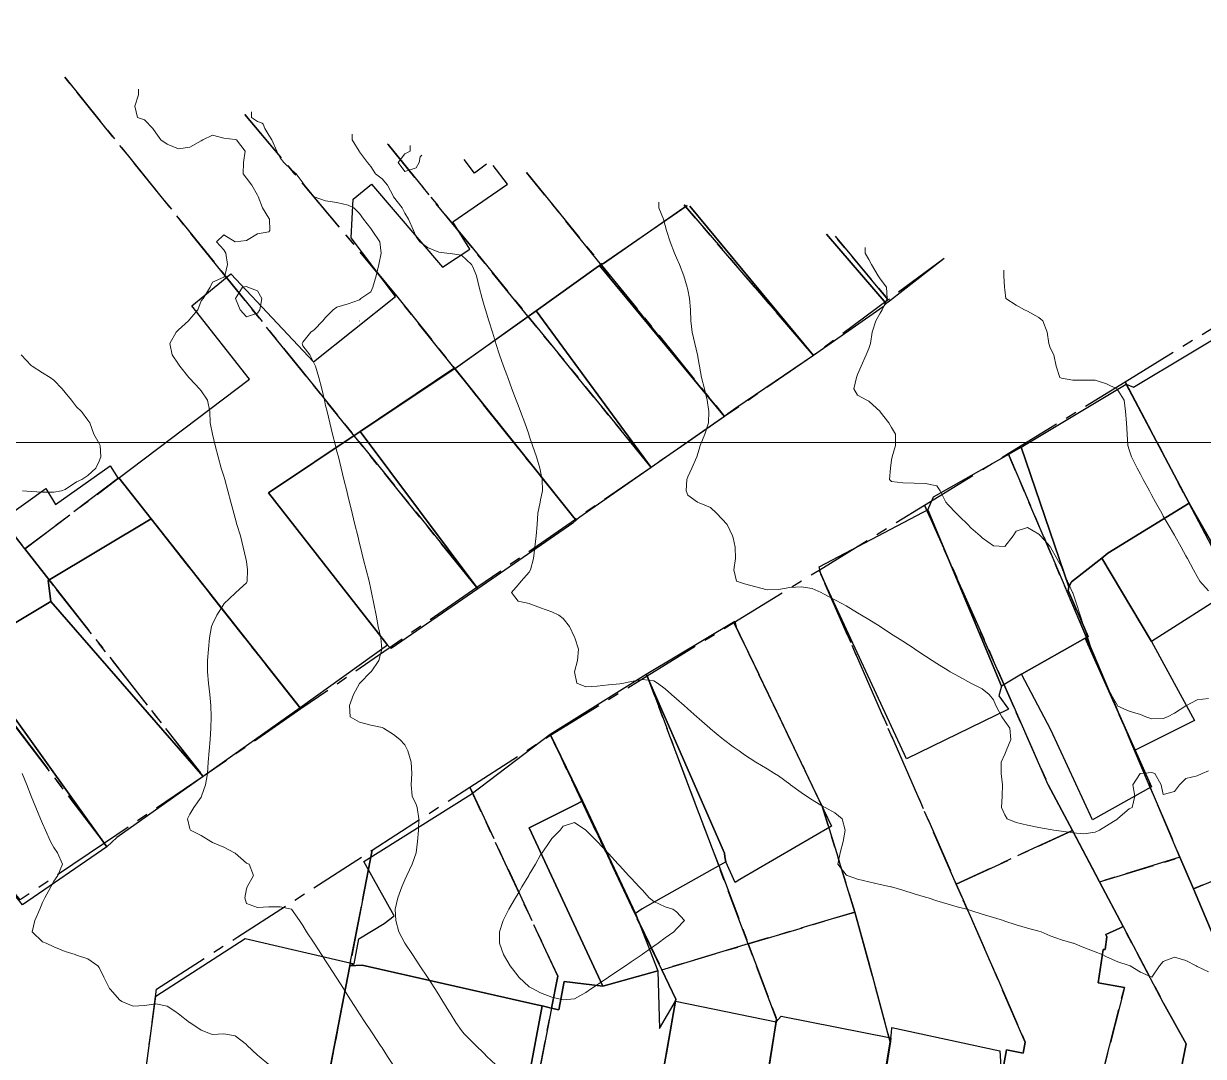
# Model space of a CAD drawing. Header units: centimetres. Extents: x 0 to 642158, y -847 to 649707.
# Drawn here: x 616501.4 to 616553.5, y 621760.2 to 621805.9 of the extents above; entities that cross this region are included whole.
import ezdxf

# ---------------------------------------------------------------- set-up
doc = ezdxf.new("R2010")
doc.units = ezdxf.units.CM
doc.header["$MEASUREMENT"] = 0
doc.linetypes.add('CENTERX2', pattern=[4, 2.5, -0.5, 0.5, -0.5])
doc.layers.add('MEV_grille', color=254, linetype='Continuous', lineweight=9)
doc.layers.add('WAL_topographie 0.5', color=253, linetype='Continuous', lineweight=20)
doc.layers.add('SPW_batiments', color=7, linetype='Continuous')
doc.layers.add('SPW_parcellaire cadastral', color=7, linetype='CENTERX2', lineweight=25, true_color=0xff0542)

# ---------------------------------------------------------------- blocks, each defined once
blk = doc.blocks.new('*U114')
at = {"layer": 'MEV_grille', "transparency": 33554687}
blk.add_lwpolyline([(-1338.461, 0), (1338.461, 0)], dxfattribs=at)
blk = doc.blocks.new('*U115')
at = {"layer": 'MEV_grille', "color": 0, "linetype": 'ByBlock', "lineweight": -2, "transparency": 16777216}
blk.add_blockref('*U114', (0, -600), dxfattribs=at)

msp = doc.modelspace()

# ---------------------------------------------------------------- linework, layer by layer
at = {"layer": 'SPW_batiments'}
for points in [[(616521.864, 621799.678), (616521.335, 621799.278), (616520.868, 621799.884)], [(616500.62, 621784.076), (616502.387, 621785.343), (616502.82, 621784.643), (616505.237, 621786.343), (616505.586, 621785.793), (616511.386, 621790.177), (616508.836, 621793.426), (616510.568, 621794.827), (616514.219, 621790.944), (616517.835, 621793.828), (616515.885, 621796.427), (616515.968, 621798.127), (616516.785, 621798.794), (616519.918, 621795.128), (616521.118, 621795.928), (616520.368, 621797.128), (616522.785, 621798.795), (616522.153, 621799.619)], [(616530.721, 621797.85), (616527.027, 621795.283), (616526.988, 621795.28), (616526.95, 621795.278), (616526.849, 621795.205), (616526.697, 621795.097), (616524.045, 621793.197), (616520.495, 621790.656), (616520.457, 621790.654), (616520.418, 621790.652), (616516.272, 621787.868), (616512.234, 621785.157), (616517.349, 621778.598), (616517.485, 621778.423), (616513.627, 621775.65), (616507.048, 621784.009), (616502.492, 621781.275), (616502.621, 621780.354), (616499.186, 621778.301)], [(616532.523, 621788.64), (616532.37, 621788.531), (616526.849, 621795.205), (616526.988, 621795.28), (616527.172, 621795.407), (616530.721, 621797.85)], [(616530.842, 621797.825), (616536.297, 621791.23), (616532.877, 621788.891), (616532.523, 621788.64)], [(616536.869, 621796.581), (616539.515, 621793.518), (616539.384, 621793.381), (616539.237, 621793.278), (616536.297, 621791.23), (616530.842, 621797.825)], [(616542.069, 621795.508), (616539.662, 621793.632), (616539.515, 621793.518), (616536.869, 621796.581)], [(616532.37, 621788.531), (616532.234, 621788.437), (616529.138, 621786.274), (616524.045, 621793.197), (616526.697, 621795.097), (616526.849, 621795.205), (616532.37, 621788.531)], [(616529.138, 621786.274), (616525.987, 621784.073), (616525.836, 621783.967), (616525.712, 621784.064), (616520.457, 621790.654), (616524.045, 621793.197), (616529.138, 621786.274)], [(616561.532, 621787.002), (616562.871, 621784.083), (616562.268, 621783.735), (616561.463, 621783.34), (616561.318, 621783.177), (616558.553, 621781.549), (616557.248, 621784.34), (616554.09, 621782.608), (616553.719, 621783.256), (616552.889, 621784.704), (616550.118, 621789.956), (616550.435, 621789.82), (616555.353, 621792.767)], [(616525.836, 621783.967), (616525.666, 621783.819), (616521.468, 621780.917), (616516.272, 621787.868), (616520.457, 621790.654), (616525.712, 621784.064), (616525.836, 621783.967)], [(616552.889, 621784.704), (616549.307, 621782.488), (616549.031, 621782.266), (616547.696, 621781.227), (616547.584, 621780.994), (616545.472, 621787.175), (616550.118, 621789.956), (616552.889, 621784.704)], [(616521.468, 621780.917), (616517.647, 621778.278), (616517.485, 621778.423), (616517.349, 621778.598), (616512.234, 621785.157), (616516.272, 621787.868), (616521.468, 621780.917)], [(616547.584, 621780.994), (616547.548, 621780.841), (616548.437, 621778.805), (616548.303, 621778.73), (616545.492, 621777.145), (616544.607, 621776.606), (616541.35, 621784.408), (616541.596, 621784.984), (616545.263, 621787.05), (616545.472, 621787.175), (616547.584, 621780.994)], [(616544.607, 621776.606), (616544.565, 621776.453), (616544.492, 621776.182), (616544.912, 621775.588), (616540.404, 621773.396), (616536.633, 621781.561), (616536.627, 621781.586), (616536.553, 621781.88), (616541.139, 621784.296), (616541.35, 621784.408), (616544.607, 621776.606)], [(616553.719, 621783.256), (616554.09, 621782.608), (616554.64, 621781.3), (616554.837, 621780.882), (616551.237, 621778.582), (616549.031, 621782.266), (616549.307, 621782.488), (616552.889, 621784.704), (616553.719, 621783.256)], [(616513.627, 621775.65), (616509.346, 621772.625), (616502.621, 621780.354), (616502.492, 621781.275), (616507.048, 621784.009), (616513.627, 621775.65)], [(616549.032, 621782.266), (616551.237, 621778.582), (616553.138, 621775.095), (616550.508, 621773.776), (616548.303, 621778.73), (616548.437, 621778.805), (616547.548, 621780.841), (616547.584, 621780.994), (616547.696, 621781.227), (616549.032, 621782.266)], [(616509.346, 621772.625), (616505.533, 621769.929), (616505.093, 621769.517), (616499.229, 621777.692), (616499.169, 621777.92), (616499.186, 621778.301), (616502.621, 621780.354), (616509.346, 621772.625)], [(616532.885, 621779.225), (616537.097, 621770.424), (616533.053, 621768.065), (616532.836, 621767.938), (616532.432, 621768.854), (616532.385, 621769.071), (616532.376, 621769.225), (616528.917, 621777.135), (616532.833, 621779.485), (616532.885, 621779.225)], [(616499.153, 621777.527), (616499.229, 621777.692), (616505.093, 621769.517), (616501.358, 621766.941), (616495.095, 621774.891), (616494.938, 621775.584), (616498.629, 621778.579), (616498.985, 621777.703), (616499.153, 621777.527)], [(616551.229, 621772.158), (616548.621, 621770.698), (616546.787, 621774.681), (616545.492, 621777.145), (616548.303, 621778.73), (616551.229, 621772.158)], [(616532.376, 621769.225), (616532.385, 621769.071), (616532.432, 621768.854), (616528.731, 621766.775), (616528.441, 621766.567), (616526.099, 621771.545), (616524.669, 621774.483), (616528.917, 621777.135), (616532.376, 621769.225)], [(616526.099, 621771.545), (616525.857, 621771.417), (616523.738, 621770.354), (616526.996, 621763.351), (616525.285, 621763.562), (616525.047, 621762.312), (616524.719, 621762.386), (616524.499, 621762.435), (616524.317, 621762.477), (616524.097, 621762.527), (616516.36, 621764.288), (616515.822, 621764.257), (616516.013, 621764.345), (616516.218, 621765.44), (616517.337, 621766.122), (616517.782, 621766.457), (616516.439, 621768.862), (616521.182, 621771.831), (616524.669, 621774.483), (616526.099, 621771.545)], [(616528.441, 621766.567), (616529.429, 621764.031), (616526.996, 621763.351), (616523.738, 621770.354), (616525.857, 621771.417), (616526.099, 621771.545), (616528.441, 621766.567)], [(616516.013, 621764.345), (616515.822, 621764.257), (616514.311, 621756.402), (616507.516, 621757.626), (616506.706, 621758.864), (616507.247, 621762.915), (616511.196, 621765.461), (616516.013, 621764.345)], [(616524.097, 621762.527), (616524.317, 621762.477), (616522.801, 621754.367), (616514.807, 621756.312), (616514.311, 621756.402), (616515.822, 621764.257), (616516.36, 621764.288), (616524.097, 621762.527)], [(616529.497, 621761.484), (616530.201, 621762.684), (616528.607, 621753.536), (616528.37, 621753.596), (616523.425, 621754.179), (616523.032, 621754.311), (616522.801, 621754.367), (616524.317, 621762.477), (616524.499, 621762.435), (616524.719, 621762.386), (616525.047, 621762.312), (616525.285, 621763.562), (616526.996, 621763.351), (616529.429, 621764.031), (616529.497, 621761.484)], [(616534.655, 621761.78), (616533.184, 621752.693), (616528.803, 621753.501), (616528.607, 621753.536), (616530.201, 621762.684), (616534.655, 621761.78)], [(616539.717, 621761.064), (616539.709, 621760.913), (616538.188, 621751.412), (616533.376, 621752.569), (616533.184, 621752.693), (616534.655, 621761.78), (616534.873, 621762.024), (616539.717, 621761.064)], [(616544.538, 621760.491), (616544.591, 621759.566), (616544.641, 621759.376), (616542.986, 621750.517), (616538.481, 621751.353), (616538.188, 621751.412), (616539.709, 621760.913), (616539.717, 621761.064), (616539.741, 621761.288), (616539.767, 621761.531), (616544.538, 621760.491)]]:
    msp.add_lwpolyline(points, dxfattribs=at)
at = {"layer": 'SPW_parcellaire cadastral'}
for points in [[(616513.663, 621775.604), (616507.048, 621784.009), (616505.623, 621785.82), (616501.465, 621782.677), (616497.337, 621787.942), (616487.002, 621800.056), (616488.885, 621803.773), (616491.746, 621805.894)], [(616503.231, 621803.524), (616510.375, 621794.669), (616513.709, 621790.537), (616521.431, 621780.966), (616513.663, 621775.604)], [(616525.785, 621783.972), (616521.431, 621780.966), (616513.709, 621790.537), (616510.375, 621794.669), (616503.231, 621803.524)], [(616511.188, 621801.882), (616517.885, 621793.866), (616520.421, 621790.69), (616525.785, 621783.972)], [(616525.785, 621783.972), (616520.421, 621790.69), (616517.885, 621793.866), (616511.188, 621801.882)], [(616517.483, 621800.582), (616517.511, 621800.548), (616521.22, 621795.995), (616523.69, 621792.962), (616529.132, 621786.282), (616525.785, 621783.972)], [(616529.132, 621786.282), (616523.69, 621792.962), (616521.22, 621795.995), (616517.511, 621800.548), (616517.483, 621800.582)], [(616504.98, 621769.676), (616498.544, 621778.138), (616493.326, 621784.998), (616490.987, 621788.074), (616486.718, 621793.037), (616484.229, 621795.93), (616487.002, 621800.056), (616497.337, 621787.942), (616501.465, 621782.677), (616502.748, 621781.04), (616509.347, 621772.624), (616504.98, 621769.676)], [(616536.297, 621791.229), (616532.377, 621788.523), (616526.944, 621795.224), (616524.391, 621798.373), (616523.629, 621799.314)], [(616523.629, 621799.314), (616524.391, 621798.373), (616526.944, 621795.224), (616532.377, 621788.523), (616529.132, 621786.282)], [(616530.591, 621797.877), (616530.654, 621797.803), (616536.297, 621791.229)], [(616537.255, 621796.502), (616539.602, 621793.679), (616536.297, 621791.229), (616530.654, 621797.803), (616530.591, 621797.877)], [(616542.07, 621795.508), (616539.602, 621793.679), (616537.255, 621796.502)], [(616483.231, 621789.282), (616482.607, 621790.046), (616481.329, 621791.613), (616484.229, 621795.93), (616486.718, 621793.037), (616490.987, 621788.074), (616493.326, 621784.998), (616498.544, 621778.138), (616504.98, 621769.676), (616501.263, 621767.167), (616493.3, 621776.932), (616490.827, 621779.965), (616490.125, 621780.825), (616489.098, 621782.085), (616486.777, 621784.931), (616485.096, 621786.993), (616483.231, 621789.282)], [(616550.062, 621790.061), (616554.683, 621792.905)], [(616558.082, 621792.203), (616561.354, 621786.893), (616566.681, 621778.247), (616562.021, 621775.849), (616558.513, 621774.045), (616554.891, 621780.916), (616554.05, 621782.509), (616550.062, 621790.061)], [(616558.847, 621770.025), (616557.174, 621769.336), (616553.082, 621767.652), (616552.488, 621769.048), (616551.179, 621772.129), (616548.36, 621778.761), (616544.906, 621786.888), (616550.062, 621790.061), (616554.05, 621782.509), (616554.891, 621780.916), (616558.513, 621774.045), (616560.321, 621770.632), (616558.847, 621770.025)], [(616548.936, 621767.961), (616547.738, 621770.227), (616546.671, 621772.245), (616545.146, 621775.701), (616544.71, 621776.703), (616541.211, 621784.613), (616544.906, 621786.888), (616548.36, 621778.761), (616551.179, 621772.129), (616552.488, 621769.048), (616548.936, 621767.961)], [(616513.663, 621775.604), (616509.347, 621772.624), (616502.748, 621781.04), (616501.465, 621782.677), (616505.623, 621785.82), (616507.048, 621784.009), (616513.663, 621775.604)], [(616547.738, 621770.227), (616542.608, 621767.867), (616536.548, 621781.744), (616541.211, 621784.613), (616544.71, 621776.703), (616545.146, 621775.701), (616546.671, 621772.245), (616547.738, 621770.227)], [(616532.788, 621779.429), (616536.548, 621781.744), (616542.608, 621767.867), (616542.852, 621767.308), (616544.319, 621763.946), (616545.657, 621760.881), (616545.561, 621760.391), (616544.825, 621760.536), (616543.008, 621750.63), (616538.143, 621751.586), (616539.688, 621760.892), (616538.806, 621764.162), (616538.132, 621766.63), (616536.697, 621771.261), (616532.788, 621779.429)], [(616532.788, 621779.429), (616536.697, 621771.261), (616538.132, 621766.63), (616533.42, 621765.221), (616532.114, 621768.68), (616528.948, 621777.066), (616532.788, 621779.429)], [(616529.6, 621764.078), (616528.398, 621766.587), (616524.686, 621774.448), (616528.948, 621777.066), (616532.114, 621768.68), (616533.42, 621765.221), (616529.6, 621764.078)], [(616521.121, 621772.144), (616524.686, 621774.448), (616528.398, 621766.587), (616529.6, 621764.078), (616530.217, 621762.776), (616528.643, 621753.455), (616523.217, 621754.522), (616524.729, 621762.383), (616525.002, 621763.802), (616521.121, 621772.144)], [(616521.121, 621772.144), (616525.002, 621763.802), (616524.729, 621762.383), (616523.217, 621754.522), (616514.288, 621756.278), (616515.858, 621764.439), (616516.38, 621767.153), (616516.804, 621769.359), (616521.121, 621772.144)], [(616549.98, 621765.986), (616549.835, 621765.919), (616549.209, 621765.632), (616549.254, 621765.53), (616549.18, 621764.969), (616549.094, 621764.975), (616548.88, 621763.505), (616550.037, 621763.289), (616549.166, 621759.895), (616549.114, 621759.692), (616546.975, 621749.85), (616543.008, 621750.63), (616544.825, 621760.536), (616545.561, 621760.391), (616545.657, 621760.881), (616544.319, 621763.946), (616542.852, 621767.308), (616542.608, 621767.867), (616547.738, 621770.227), (616548.936, 621767.961), (616549.98, 621765.986)], [(616516.804, 621769.359), (616516.38, 621767.153), (616515.858, 621764.439), (616514.288, 621756.278), (616506.564, 621757.797), (616507.289, 621763.223), (616510.873, 621765.535), (616516.804, 621769.359)], [(616561.063, 621747.079), (616556.045, 621748.066), (616557.805, 621756.771), (616553.839, 621765.872), (616553.082, 621767.652), (616557.174, 621769.336), (616559.483, 621763.546), (616560.143, 621761.892), (616562.662, 621755.576), (616561.063, 621747.079)], [(616551.195, 621749.02), (616552.951, 621758.938), (616552.411, 621759.044), (616552.435, 621759.162), (616552.759, 621760.81), (616551.767, 621762.604), (616549.98, 621765.986), (616548.936, 621767.961), (616552.488, 621769.048), (616553.082, 621767.652), (616553.839, 621765.872), (616557.805, 621756.771), (616556.045, 621748.066), (616551.195, 621749.02)], [(616533.229, 621752.553), (616534.674, 621761.9), (616533.42, 621765.221), (616538.132, 621766.63), (616538.806, 621764.162), (616539.688, 621760.892), (616538.143, 621751.586), (616533.229, 621752.553)], [(616552.435, 621759.162), (616549.166, 621759.895), (616550.037, 621763.289), (616548.88, 621763.505), (616549.094, 621764.975), (616549.18, 621764.969), (616549.254, 621765.53), (616549.209, 621765.632), (616549.835, 621765.919), (616549.98, 621765.986), (616551.767, 621762.604), (616552.759, 621760.81), (616552.435, 621759.162)], [(616533.229, 621752.553), (616528.643, 621753.455), (616530.217, 621762.776), (616529.6, 621764.078), (616533.42, 621765.221), (616534.674, 621761.9), (616533.229, 621752.553)]]:
    msp.add_lwpolyline(points, dxfattribs=at)
at = {"layer": 'WAL_topographie 0.5'}
for points in [[(616506.485, 621803), (616506.485, 621802.75), (616506.327, 621802.25), (616506.438, 621801.75), (616506.75, 621801.636), (616507.119, 621801.25), (616507.25, 621801.062), (616507.467, 621800.75), (616507.75, 621800.559), (616508.25, 621800.357), (616508.75, 621800.427), (616509.25, 621800.719), (616509.322, 621800.75), (616509.75, 621800.964), (616510.25, 621800.831), (616510.75, 621800.776), (616510.82, 621800.75), (616511.202, 621800.25), (616511.125, 621799.75), (616511.107, 621799.25), (616511.25, 621799.068), (616511.5, 621798.75), (616511.75, 621798.313), (616511.773, 621798.25), (616511.969, 621797.75), (616512.25, 621797.3), (616512.278, 621797.25), (616512.281, 621796.75), (616512.25, 621796.694), (616511.75, 621796.607), (616511.25, 621796.312), (616510.751, 621796.25), (616510.75, 621796.25), (616510.75, 621796.25), (616510.25, 621796.562), (616509.938, 621796.25), (616510.25, 621795.893), (616510.35, 621795.75), (616510.417, 621795.25), (616510.3, 621794.75), (616510.25, 621794.688), (616509.75, 621794.469), (616509.647, 621794.25), (616509.347, 621793.75), (616509.25, 621793.639), (616509.108, 621793.25), (616508.75, 621792.836), (616508.699, 621792.75), (616508.25, 621792.365), (616508.151, 621792.25), (616507.869, 621791.75), (616507.976, 621791.25), (616508.25, 621790.838), (616508.315, 621790.75), (616508.713, 621790.25), (616508.75, 621790.203), (616509.181, 621789.75), (616509.25, 621789.665), (616509.537, 621789.25), (616509.632, 621788.75), (616509.654, 621788.25), (616509.75, 621787.75), (616509.75, 621787.75), (616509.876, 621787.25), (616510.006, 621786.75), (616510.144, 621786.25), (616510.25, 621785.899), (616510.294, 621785.75), (616510.435, 621785.25), (616510.563, 621784.75), (616510.691, 621784.25), (616510.75, 621784.042), (616510.836, 621783.75), (616510.986, 621783.25), (616511.117, 621782.75), (616511.231, 621782.25), (616511.25, 621782.125), (616511.308, 621781.75), (616511.283, 621781.25), (616511.25, 621781.176), (616510.782, 621780.75), (616510.75, 621780.726), (616510.263, 621780.25), (616510.25, 621780.232), (616509.943, 621779.75), (616509.75, 621779.345), (616509.714, 621779.25), (616509.625, 621778.75), (616509.575, 621778.25), (616509.539, 621777.75), (616509.539, 621777.25), (616509.577, 621776.75), (616509.635, 621776.25), (616509.676, 621775.75), (616509.693, 621775.25), (616509.689, 621774.75), (616509.657, 621774.25), (616509.61, 621773.75), (616509.567, 621773.25), (616509.537, 621772.75), (616509.447, 621772.25), (616509.271, 621771.75), (616509.25, 621771.71), (616508.935, 621771.25), (616508.75, 621770.95), (616508.649, 621770.75), (616508.75, 621770.3), (616508.782, 621770.25), (616509.25, 621770.012), (616509.682, 621769.75), (616509.75, 621769.705), (616510.25, 621769.5), (616510.73, 621769.25), (616510.75, 621769.235), (616511.25, 621768.788), (616511.375, 621768.75), (616511.566, 621768.25), (616511.281, 621767.75), (616511.25, 621767.659), (616511.182, 621767.25), (616511.25, 621767), (616511.75, 621766.835), (616512.25, 621766.866), (616512.75, 621766.863), (616513.25, 621766.75), (616513.25, 621766.75), (616513.6, 621766.25), (616513.75, 621766.032), (616513.913, 621765.75), (616514.25, 621765.25), (616514.25, 621765.25), (616514.57, 621764.75), (616514.75, 621764.473), (616514.891, 621764.25), (616515.22, 621763.75), (616515.25, 621763.705), (616515.538, 621763.25), (616515.75, 621762.906), (616515.85, 621762.75), (616516.17, 621762.25), (616516.25, 621762.125), (616516.5, 621761.75), (616516.75, 621761.375), (616516.833, 621761.25), (616517.167, 621760.75), (616517.25, 621760.625), (616517.49, 621760.25), (616517.75, 621759.844)], [(616511.479, 621802), (616511.479, 621801.75), (616511.75, 621801.57), (616511.954, 621801.5), (616512, 621801.453), (616512.066, 621801.25), (616512.25, 621800.96), (616512.377, 621800.75), (616512.596, 621800.25), (616512.75, 621799.968), (616512.905, 621799.75), (616513.25, 621799.424), (616513.444, 621799.25), (616513.75, 621798.853), (616513.821, 621798.75), (616514.233, 621798.25), (616514.25, 621798.235), (616514.75, 621798.058), (616515.25, 621797.991), (616515.75, 621797.873), (616515.997, 621797.75), (616516.25, 621797.506), (616516.431, 621797.25), (616516.75, 621796.831), (616516.815, 621796.75), (616517.143, 621796.25), (616517.199, 621795.75), (616517.109, 621795.25), (616516.99, 621794.75), (616516.833, 621794.25), (616516.75, 621794.039), (616516.31, 621793.75), (616516.25, 621793.692), (616515.75, 621793.513), (616515.25, 621793.367), (616515.086, 621793.25), (616514.75, 621792.904), (616514.623, 621792.75), (616514.25, 621792.357), (616514.099, 621792.25), (616513.75, 621791.82), (616513.716, 621791.75), (616513.75, 621791.646), (616514.053, 621791.25), (616514.25, 621790.875), (616514.299, 621790.75), (616514.453, 621790.25), (616514.581, 621789.75), (616514.698, 621789.25), (616514.75, 621789.017), (616514.82, 621788.75), (616514.942, 621788.25), (616515.055, 621787.75), (616515.184, 621787.25), (616515.25, 621786.985), (616515.32, 621786.75), (616515.442, 621786.25), (616515.555, 621785.75), (616515.684, 621785.25), (616515.75, 621784.969), (616515.81, 621784.75), (616515.919, 621784.25), (616516.042, 621783.75), (616516.178, 621783.25), (616516.25, 621782.917), (616516.29, 621782.75), (616516.406, 621782.25), (616516.539, 621781.75), (616516.672, 621781.25), (616516.75, 621780.893), (616516.782, 621780.75), (616516.883, 621780.25), (616516.982, 621779.75), (616517.08, 621779.25), (616517.19, 621778.75), (616517.23, 621778.25), (616517.095, 621777.75), (616516.758, 621777.25), (616516.75, 621777.242), (616516.266, 621776.75), (616516.25, 621776.723), (616515.985, 621776.25), (616515.806, 621775.75), (616515.83, 621775.25), (616516.25, 621775.022), (616516.75, 621774.888), (616517.25, 621774.786), (616517.315, 621774.75), (616517.75, 621774.48), (616518.033, 621774.25), (616518.25, 621774.018), (616518.389, 621773.75), (616518.527, 621773.25), (616518.566, 621772.75), (616518.531, 621772.25), (616518.577, 621771.75), (616518.75, 621771.375), (616518.799, 621771.25), (616518.868, 621770.75), (616518.848, 621770.25), (616518.813, 621769.75), (616518.75, 621769.25), (616518.75, 621769.25), (616518.571, 621768.75), (616518.336, 621768.25), (616518.25, 621768.047), (616518.122, 621767.75), (616517.94, 621767.25), (616517.831, 621766.75), (616517.846, 621766.25), (616517.987, 621765.75), (616518.25, 621765.25), (616518.25, 621765.25), (616518.583, 621764.75), (616518.75, 621764.5), (616518.917, 621764.25), (616519.25, 621763.75), (616519.25, 621763.75), (616519.57, 621763.25), (616519.75, 621762.969), (616519.885, 621762.75), (616520.197, 621762.25), (616520.25, 621762.163), (616520.507, 621761.75), (616520.75, 621761.395), (616520.873, 621761.25), (616521.25, 621760.869), (616521.372, 621760.75), (616521.75, 621760.377), (616521.873, 621760.25), (616522.25, 621759.891)], [(616515.924, 621801), (616515.924, 621800.75), (616516.231, 621800.25), (616516.25, 621800.229), (616516.598, 621799.75), (616516.75, 621799.571), (616516.954, 621799.25), (616517.25, 621799.026), (616517.485, 621798.75), (616517.743, 621798.25), (616517.75, 621798.237), (616518.129, 621797.75), (616518.25, 621797.515), (616518.407, 621797.25), (616518.635, 621796.75), (616518.75, 621796.475), (616518.92, 621796.25), (616519.25, 621795.991), (616519.75, 621795.796), (616520.113, 621795.75), (616520.25, 621795.731), (616520.75, 621795.661), (616521.201, 621795.25), (616521.25, 621795.139), (616521.409, 621794.75), (616521.533, 621794.25), (616521.663, 621793.75), (616521.75, 621793.429), (616521.81, 621793.25), (616521.966, 621792.75), (616522.125, 621792.25), (616522.25, 621791.809), (616522.269, 621791.75), (616522.43, 621791.25), (616522.614, 621790.75), (616522.75, 621790.37), (616522.794, 621790.25), (616522.973, 621789.75), (616523.166, 621789.25), (616523.25, 621789.026), (616523.36, 621788.75), (616523.544, 621788.25), (616523.723, 621787.75), (616523.75, 621787.67), (616523.894, 621787.25), (616524.065, 621786.75), (616524.219, 621786.25), (616524.25, 621786.096), (616524.321, 621785.75), (616524.33, 621785.25), (616524.25, 621784.85), (616524.227, 621784.75), (616524.128, 621784.25), (616524.09, 621783.75), (616524.05, 621783.25), (616523.99, 621782.75), (616523.939, 621782.25), (616523.806, 621781.75), (616523.75, 621781.643), (616523.383, 621781.25), (616523.25, 621781.09), (616522.957, 621780.75), (616523.25, 621780.364), (616523.75, 621780.265), (616523.775, 621780.25), (616524.25, 621780.071), (616524.75, 621779.902), (616525.054, 621779.75), (616525.25, 621779.605), (616525.526, 621779.25), (616525.75, 621778.772), (616525.761, 621778.75), (616525.923, 621778.25), (616525.873, 621777.75), (616525.75, 621777.25), (616525.855, 621776.75), (616526.25, 621776.58), (616526.75, 621776.607), (616527.25, 621776.667), (616527.75, 621776.714), (616527.927, 621776.75), (616528.25, 621776.815), (616528.75, 621776.902), (616529.25, 621776.843), (616529.412, 621776.75), (616529.75, 621776.49), (616530.028, 621776.25), (616530.25, 621776.058), (616530.59, 621775.75), (616530.75, 621775.608), (616531.146, 621775.25), (616531.25, 621775.161), (616531.729, 621774.75), (616531.75, 621774.732), (616532.25, 621774.306), (616532.321, 621774.25), (616532.75, 621773.923), (616533.014, 621773.75), (616533.25, 621773.58), (616533.75, 621773.25), (616533.75, 621773.25), (616534.25, 621772.963), (616534.583, 621772.75), (616534.75, 621772.646), (616535.25, 621772.28), (616535.293, 621772.25), (616535.75, 621771.917), (616536, 621771.75), (616536.25, 621771.583), (616536.75, 621771.28), (616536.81, 621771.25), (616537.25, 621771.011), (616537.566, 621770.75), (616537.706, 621770.25), (616537.618, 621769.75), (616537.475, 621769.25), (616537.38, 621768.75), (616537.75, 621768.274), (616537.785, 621768.25), (616538.25, 621768.087), (616538.75, 621767.963), (616539.25, 621767.851), (616539.724, 621767.75), (616539.75, 621767.743), (616540.25, 621767.593), (616540.75, 621767.435), (616541.25, 621767.284), (616541.369, 621767.25), (616541.75, 621767.129), (616542.25, 621766.974), (616542.75, 621766.834), (616543.083, 621766.75), (616543.25, 621766.698), (616543.75, 621766.536), (616544.25, 621766.386), (616544.7, 621766.25), (616544.75, 621766.23), (616545.25, 621766.065), (616545.75, 621765.922), (616546.25, 621765.782), (616546.361, 621765.75), (616546.75, 621765.583), (616547.25, 621765.396), (616547.75, 621765.259), (616547.783, 621765.25), (616548.25, 621765.056), (616548.75, 621764.863), (616549.05, 621764.75), (616549.25, 621764.643), (616549.75, 621764.433), (616550.25, 621764.267), (616550.288, 621764.25), (616550.75, 621763.977), (616551.25, 621763.75), (616551.583, 621764.25), (616551.75, 621764.45), (616552.25, 621764.638), (616552.75, 621764.484), (616553.208, 621764.25), (616553.25, 621764.228), (616553.75, 621763.979)], [(616519, 621800.086), (616518.928, 621800), (616518.887, 621799.75), (616518.75, 621799.521), (616518.25, 621799.357), (616517.953, 621799.75), (616518.25, 621800.143), (616518.481, 621800.25), (616518.481, 621800.5)], [(616529.476, 621798), (616529.476, 621797.75), (616529.677, 621797.25), (616529.75, 621796.977), (616529.81, 621796.75), (616529.967, 621796.25), (616530.162, 621795.75), (616530.25, 621795.546), (616530.383, 621795.25), (616530.573, 621794.75), (616530.726, 621794.25), (616530.75, 621794.125), (616530.825, 621793.75), (616530.864, 621793.25), (616530.882, 621792.75), (616530.943, 621792.25), (616531.057, 621791.75), (616531.179, 621791.25), (616531.25, 621790.821), (616531.262, 621790.75), (616531.361, 621790.25), (616531.486, 621789.75), (616531.599, 621789.25), (616531.685, 621788.75), (616531.661, 621788.25), (616531.508, 621787.75), (616531.296, 621787.25), (616531.25, 621787.09), (616531.151, 621786.75), (616530.93, 621786.25), (616530.75, 621785.864), (616530.706, 621785.75), (616530.674, 621785.25), (616530.75, 621785.054), (616531.175, 621784.75), (616531.25, 621784.712), (616531.75, 621784.506), (616532.013, 621784.25), (616532.25, 621784.006), (616532.483, 621783.75), (616532.731, 621783.25), (616532.75, 621783.167), (616532.841, 621782.75), (616532.85, 621782.25), (616532.79, 621781.75), (616532.897, 621781.25), (616533.25, 621781.135), (616533.75, 621780.995), (616534.25, 621780.868), (616534.75, 621780.889), (616535.25, 621780.968), (616535.75, 621781.008), (616536.25, 621780.923), (616536.646, 621780.75), (616536.75, 621780.698), (616537.25, 621780.426), (616537.578, 621780.25), (616537.75, 621780.156), (616538.25, 621779.857), (616538.426, 621779.75), (616538.75, 621779.556), (616539.25, 621779.25), (616539.25, 621779.25), (616539.75, 621778.912), (616540.006, 621778.75), (616540.25, 621778.593), (616540.75, 621778.271), (616540.782, 621778.25), (616541.25, 621777.94), (616541.543, 621777.75), (616541.75, 621777.614), (616542.25, 621777.301), (616542.342, 621777.25), (616542.75, 621777.019), (616543.25, 621776.75), (616543.25, 621776.75), (616543.75, 621776.496), (616544.06, 621776.25), (616544.25, 621776.013), (616544.352, 621775.75), (616544.62, 621775.25), (616544.75, 621775.06), (616544.979, 621774.75), (616545.024, 621774.25), (616544.805, 621773.75), (616544.75, 621773.612), (616544.598, 621773.25), (616544.596, 621772.75), (616544.647, 621772.25), (616544.632, 621771.75), (616544.608, 621771.25), (616544.75, 621770.924), (616544.858, 621770.75), (616545.25, 621770.591), (616545.75, 621770.464), (616546.25, 621770.366), (616546.75, 621770.275), (616546.917, 621770.25), (616547.25, 621770.2), (616547.75, 621770.124), (616548.25, 621770.078), (616548.75, 621770.16), (616548.937, 621770.25), (616549.25, 621770.445), (616549.74, 621770.75), (616549.75, 621770.762), (616550.25, 621771.185), (616550.375, 621771.25), (616550.491, 621771.75), (616550.405, 621772.25), (616550.738, 621772.75), (616550.75, 621772.756), (616551.25, 621772.796), (616551.386, 621772.75), (616551.659, 621772.25), (616551.75, 621771.821), (616552.25, 621771.95), (616552.464, 621772.25), (616552.75, 621772.536), (616553.25, 621772.646), (616553.464, 621772.75), (616553.75, 621772.871)], [(616538.578, 621796), (616538.59, 621795.75), (616538.75, 621795.467), (616538.868, 621795.25), (616539.165, 621794.75), (616539.25, 621794.618), (616539.528, 621794.25), (616539.554, 621793.75), (616539.339, 621793.25), (616539.25, 621793.09), (616539.061, 621792.75), (616538.887, 621792.25), (616538.826, 621791.75), (616538.75, 621791.538), (616538.625, 621791.25), (616538.405, 621790.75), (616538.25, 621790.379), (616538.195, 621790.25), (616538.083, 621789.75), (616538.25, 621789.468), (616538.655, 621789.25), (616538.75, 621789.212), (616539.24, 621788.75), (616539.25, 621788.734), (616539.625, 621788.25), (616539.75, 621788.042), (616539.925, 621787.75), (616539.923, 621787.25), (616539.775, 621786.75), (616539.75, 621786.613), (616539.697, 621786.25), (616539.659, 621785.75), (616539.75, 621785.659), (616540.25, 621785.603), (616540.75, 621785.585), (616541.25, 621785.569), (616541.75, 621785.46), (616541.896, 621785.25), (616542.143, 621784.75), (616542.25, 621784.629), (616542.597, 621784.25), (616542.75, 621784.103), (616543.113, 621783.75), (616543.25, 621783.615), (616543.659, 621783.25), (616543.75, 621783.166), (616544.25, 621782.808), (616544.75, 621782.783), (616545.118, 621783.25), (616545.25, 621783.459), (616545.75, 621783.625), (616546.25, 621783.333), (616546.327, 621783.25), (616546.75, 621782.779), (616546.766, 621782.75), (616547.052, 621782.25), (616547.25, 621781.882), (616547.302, 621781.75), (616547.524, 621781.25), (616547.744, 621780.75), (616547.75, 621780.735), (616547.917, 621780.25), (616548.083, 621779.75), (616548.25, 621779.25), (616548.25, 621779.25), (616548.417, 621778.75), (616548.583, 621778.25), (616548.75, 621777.84), (616548.786, 621777.75), (616548.978, 621777.25), (616549.168, 621776.75), (616549.25, 621776.592), (616549.443, 621776.25), (616549.734, 621775.75), (616549.75, 621775.731), (616550.25, 621775.509), (616550.75, 621775.352), (616550.979, 621775.25), (616551.25, 621775.165), (616551.75, 621775.179), (616551.939, 621775.25), (616552.25, 621775.416), (616552.75, 621775.736), (616552.774, 621775.75), (616553.25, 621776.011), (616553.75, 621776.071)], [(616544.706, 621795), (616544.706, 621794.75), (616544.742, 621794.25), (616544.75, 621794.125), (616544.802, 621793.75), (616545.25, 621793.455), (616545.625, 621793.25), (616545.75, 621793.188), (616546.25, 621792.903), (616546.433, 621792.75), (616546.63, 621792.25), (616546.697, 621791.75), (616546.75, 621791.562), (616546.922, 621791.25), (616547.023, 621790.75), (616547.179, 621790.25), (616547.25, 621790.216), (616547.75, 621790.135), (616548.25, 621790.141), (616548.75, 621790.137), (616549.25, 621789.979), (616549.702, 621789.75), (616549.75, 621789.692), (616550.017, 621789.25), (616550.08, 621788.75), (616550.122, 621788.25), (616550.154, 621787.75), (616550.188, 621787.25), (616550.25, 621787.06), (616550.352, 621786.75), (616550.604, 621786.25), (616550.75, 621785.977), (616550.87, 621785.75), (616551.136, 621785.25), (616551.25, 621785.042), (616551.409, 621784.75), (616551.682, 621784.25), (616551.75, 621784.13), (616551.974, 621783.75), (616552.25, 621783.28), (616552.267, 621783.25), (616552.545, 621782.75), (616552.75, 621782.375), (616552.818, 621782.25), (616553.091, 621781.75), (616553.25, 621781.458), (616553.372, 621781.25), (616553.75, 621780.831)], [(616511.853, 621793.25), (616511.75, 621793.1), (616511.25, 621792.939), (616510.976, 621793.25), (616510.769, 621793.75), (616511.083, 621794.25), (616511.25, 621794.276), (616511.313, 621794.25), (616511.75, 621794.083), (616511.939, 621793.75), (616511.853, 621793.25)], [(616516.25, 621792.75), (616516.25, 621792.749), (616516.25, 621792.75), (616516.25, 621792.75), (616516.25, 621792.75)], [(616501.303, 621791.25), (616501.75, 621790.783), (616501.791, 621790.75), (616502.25, 621790.457), (616502.583, 621790.25), (616502.75, 621790.13), (616503.108, 621789.75), (616503.25, 621789.59), (616503.521, 621789.25), (616503.75, 621788.963), (616503.972, 621788.75), (616504.25, 621788.371), (616504.339, 621788.25), (616504.521, 621787.75), (616504.75, 621787.341), (616504.795, 621787.25), (616504.821, 621786.75), (616504.75, 621786.56), (616504.607, 621786.25), (616504.25, 621785.919), (616503.989, 621785.75), (616503.75, 621785.635), (616503.25, 621785.299), (616503.09, 621785.25), (616502.75, 621785.191), (616502.25, 621785.188), (616501.75, 621785.213), (616501.357, 621785.25)], [(616501.35, 621772.75), (616501.55, 621772.25), (616501.75, 621771.75), (616501.75, 621771.75), (616501.95, 621771.25), (616502.159, 621770.75), (616502.25, 621770.542), (616502.375, 621770.25), (616502.597, 621769.75), (616502.75, 621769.485), (616502.903, 621769.25), (616503.127, 621768.75), (616502.926, 621768.25), (616502.75, 621767.99), (616502.61, 621767.75), (616502.356, 621767.25), (616502.25, 621767.052), (616502.124, 621766.75), (616501.901, 621766.25), (616501.788, 621765.75), (616502.25, 621765.314), (616502.405, 621765.25), (616502.75, 621765.091), (616503.25, 621764.887), (616503.687, 621764.75), (616503.75, 621764.724), (616504.25, 621764.568), (616504.687, 621764.25), (616504.75, 621764.171), (616504.955, 621763.75), (616505.208, 621763.25), (616505.25, 621763.212), (616505.652, 621762.75), (616505.75, 621762.677), (616506.25, 621762.467), (616506.75, 621762.5), (616507.25, 621762.572), (616507.75, 621762.471), (616508.089, 621762.25), (616508.25, 621762.125), (616508.741, 621761.75), (616508.75, 621761.743), (616509.25, 621761.412), (616509.67, 621761.25), (616509.75, 621761.217), (616510.25, 621761.241), (616510.75, 621761.159), (616511.25, 621760.776), (616511.279, 621760.75), (616511.75, 621760.306), (616511.82, 621760.25), (616512.25, 621759.894)], [(616526.25, 621763.072), (616526.5, 621763.25), (616526.75, 621763.417), (616527.25, 621763.75), (616527.25, 621763.75), (616527.75, 621764.083), (616528, 621764.25), (616528.25, 621764.428), (616528.733, 621764.75), (616528.75, 621764.762), (616529.25, 621765.114), (616529.444, 621765.25), (616529.75, 621765.494), (616530.135, 621765.75), (616530.25, 621765.893), (616530.607, 621766.25), (616530.25, 621766.645), (616530.083, 621766.75), (616529.75, 621766.864), (616529.25, 621767.1), (616529.046, 621767.25), (616528.75, 621767.592), (616528.607, 621767.75), (616528.25, 621768.125), (616528.125, 621768.25), (616527.75, 621768.667), (616527.671, 621768.75), (616527.25, 621769.221), (616527.221, 621769.25), (616526.75, 621769.75), (616526.75, 621769.75), (616526.25, 621770.25), (616526.25, 621770.25), (616525.75, 621770.591), (616525.25, 621770.417), (616525.105, 621770.25), (616524.75, 621769.885), (616524.657, 621769.75), (616524.311, 621769.25), (616524.25, 621769.162), (616524.017, 621768.75), (616523.75, 621768.293), (616523.727, 621768.25), (616523.422, 621767.75), (616523.25, 621767.453), (616523.133, 621767.25), (616522.848, 621766.75), (616522.75, 621766.579), (616522.597, 621766.25), (616522.434, 621765.75), (616522.431, 621765.25), (616522.615, 621764.75), (616522.75, 621764.509), (616522.9, 621764.25), (616523.25, 621763.79), (616523.288, 621763.75), (616523.75, 621763.326), (616523.888, 621763.25), (616524.25, 621763.057), (616524.75, 621762.867), (616525.25, 621762.75), (616525.75, 621762.798), (616526.25, 621763.072)]]:
    msp.add_lwpolyline(points, dxfattribs=at)

# ---------------------------------------------------------------- block references
at = {"layer": 'MEV_grille', "transparency": 33554687}
msp.add_blockref('*U115', (616669.481, 622387.381), dxfattribs=at)

doc.saveas('drawing.dxf')
